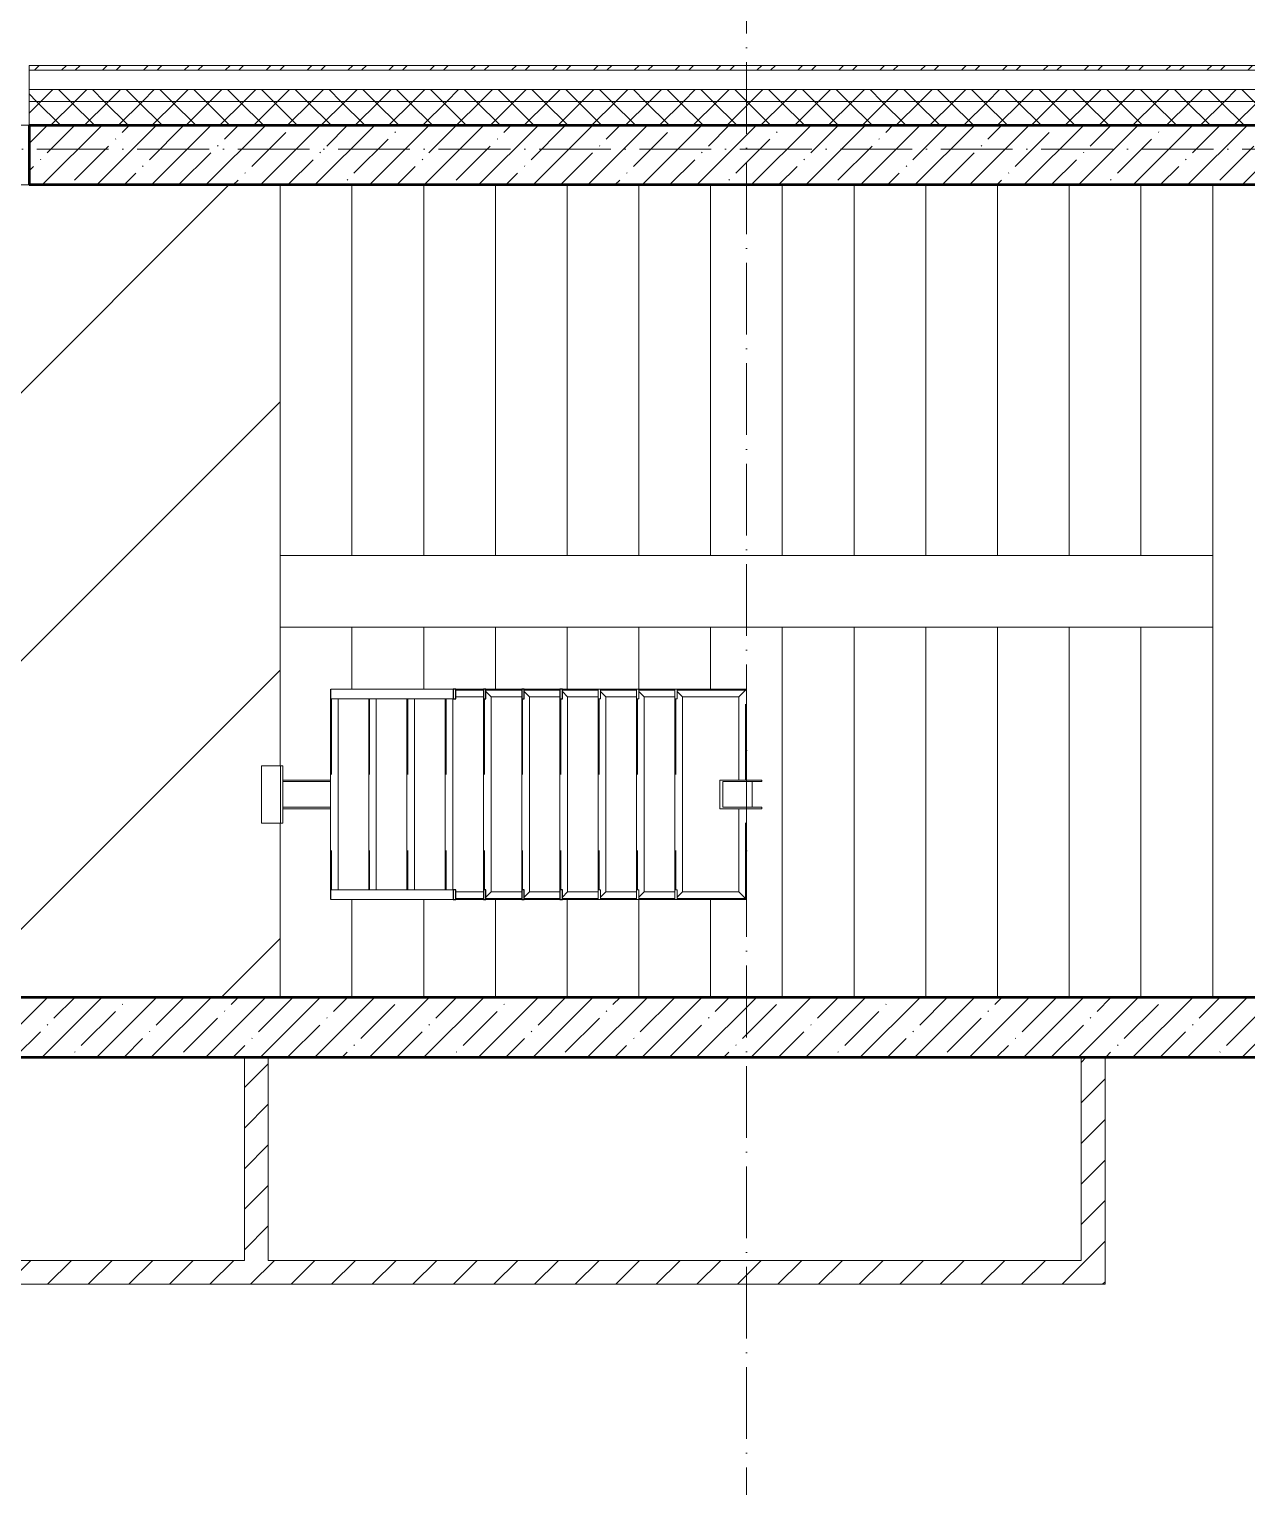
# Model space of a CAD drawing. Header units: millimetres. Extents: x -17017 to 628417, y -109036 to 199237.
# Drawn here: x 618010 to 623103, y -10532 to -4432 of the extents above; entities that cross this region are included whole.
import ezdxf

# ---------------------------------------------------------------- set-up
doc = ezdxf.new("R2010")
doc.units = ezdxf.units.MM
doc.linetypes.add('50_200_ШТРИХ_1Т_ш5_п1_п1_', pattern=[700, 500, -100, 0, -100])
doc.linetypes.add('Штрих', pattern=[635, 317.5, -317.5])
for name, color, linetype, lineweight in [('A-FLOR-____-OTLN', 7, 'Continuous', 9), ('A-GENM-____-HDLN', 7, 'Штрих', 9), ('A-GENM-____-MCUT', 7, 'Continuous', 25), ('A-GENM-____-OTLN', 7, 'Continuous', 9), ('A-WALL-____-MCUT', 7, 'Continuous', 13), ('A-WALL-____-MCUT-1', 7, 'Continuous', 9), ('A-WALL-____-MCUT-2', 7, 'Continuous', 50), ('A-WALL-____-OTLN', 7, 'Continuous', 9), ('A-WALL-____-PATT-1', 7, 'Continuous', 9), ('A-WALL-FNSH-MCUT-1', 7, 'Continuous', 9), ('S-GRID-____-OTLN-1', 7, '50_200_ШТРИХ_1Т_ш5_п1_п1_', 9), ('S-STRS-____-OTLN-1', 7, 'Continuous', 9), ('стяжа', 7, 'Continuous', 30)]:
    doc.layers.add(name, color=color, linetype=linetype, lineweight=lineweight)
pattern_1 = [(45, (523510.01, -90515.61), (-70.71068, 70.71068), []), (135, (523510.01, -90515.61), (-70.71068, -70.71068), [])]
pattern_2 = [(45, (523510.01, -90515.61), (-84.85281, 84.85281), [])]
pattern_3 = [(45, (523510, -90515.61), (-114.04925, 114.04925), []), (45, (523624.06, -90515.61), (-114.04925, 114.04925), [201.612, -40.322, 3.353, -36.97])]

# ---------------------------------------------------------------- blocks, each defined once
blk = doc.blocks.new('ОМ_Труба_ГОСТ 8639-82 - ОМ_Труба_ГОСТ 8639-82-26350154-АР1_План отверстий 3 этажа в осях 1-64_Ю-ЯЯ')
at = {"layer": 'A-GENM-____-OTLN'}
for p, q in [((9439.1, 57971), (9439.1, 58091)), ((9439.1, 58091), (9614.1, 58091)), ((9614.1, 58085), (9451.2, 58085)), ((9451.2, 58085), (9451.2, 57977)), ((9574, 58085), (9574, 57977)), ((9614.1, 58091), (9614.1, 58085)), ((9614.1, 57971), (9439.1, 57971)), ((9451.2, 57977), (9614.1, 57977)), ((9614.1, 57977), (9614.1, 57971))]:
    blk.add_line(p, q, dxfattribs=at)
blk = doc.blocks.new('ОМ_Уголок_ГОСТ 8509-93 - ОМ_Уголок_ГОСТ 8509-93-26349651-АР1_План отверстий 3 этажа в осях 1-64_Ю-ЯЯ')
at = {"layer": 'A-GENM-____-HDLN'}
for p, q in [((4, -4), (380, -4)), ((500, -4), (876, -4))]:
    blk.add_line(p, q, dxfattribs=at)
at = {"layer": 'A-GENM-____-OTLN'}
for p, q in [((380, 0), (0, 0)), ((32, -32), (0, 0)), ((32, -32), (380, -32)), ((880, 0), (500, 0)), ((500, -32), (848, -32)), ((880, 0), (848, -32))]:
    blk.add_line(p, q, dxfattribs=at)
blk = doc.blocks.new('ОМ_Уголок_ГОСТ 8509-93 - ОМ_Уголок_ГОСТ 8509-93-V149-АР1_План отверстий 3 этажа в осях 1-64_Ю-ЯЯ')
at = {"layer": 'A-GENM-____-HDLN'}
blk.add_line((40, -4), (840, -4), dxfattribs=at)
at = {"layer": 'A-GENM-____-OTLN'}
for p, q in [((32, -32), (10, -10)), ((32, -32), (848, -32)), ((840, 0), (40, 0)), ((870, -10), (848, -32))]:
    blk.add_line(p, q, dxfattribs=at)
blk = doc.blocks.new('ОМ_Уголок_ГОСТ 8509-93 - ОМ_Уголок_ГОСТ 8509-93-19082047-АР1_План отверстий 3 этажа в осях 1-64_Ю-ЯЯ')
at = {"layer": 'A-GENM-____-HDLN'}
blk.add_line((10, -4), (296, -4), dxfattribs=at)
at = {"layer": 'A-GENM-____-OTLN'}
for p, q in [((300, 0), (10, 0)), ((32, -32), (10, -10)), ((32, -32), (268, -32)), ((300, 0), (268, -32))]:
    blk.add_line(p, q, dxfattribs=at)
blk = doc.blocks.new('ОМ_Уголок_ГОСТ 8509-93 - ОМ_Уголок_ГОСТ 8509-93-V150-АР1_План отверстий 3 этажа в осях 1-64_Ю-ЯЯ')
at = {"layer": 'A-GENM-____-HDLN'}
blk.add_line((4, -4), (290, -4), dxfattribs=at)
at = {"layer": 'A-GENM-____-OTLN'}
for p, q in [((290, 0), (0, 0)), ((32, -32), (0, 0)), ((32, -32), (268, -32)), ((290, -10), (268, -32))]:
    blk.add_line(p, q, dxfattribs=at)
blk = doc.blocks.new('ОМ_Уголок_ГОСТ 8509-93 - ОМ_Уголок_ГОСТ 8509-93-V151-АР1_План отверстий 3 этажа в осях 1-64_Ю-ЯЯ')
at = {"layer": 'A-GENM-____-HDLN'}
blk.add_line((10, -4), (160, -4), dxfattribs=at)
at = {"layer": 'A-GENM-____-OTLN'}
for p, q in [((160, 0), (10, 0)), ((32, -32), (10, -10)), ((32, -32), (160, -32))]:
    blk.add_line(p, q, dxfattribs=at)
blk = doc.blocks.new('ОМ_Уголок_ГОСТ 8509-93 - ОМ_Уголок_ГОСТ 8509-93-V152-АР1_План отверстий 3 этажа в осях 1-64_Ю-ЯЯ')
at = {"layer": 'A-GENM-____-HDLN'}
blk.add_line((140, -4), (290, -4), dxfattribs=at)
at = {"layer": 'A-GENM-____-OTLN'}
for p, q in [((290, 0), (140, 0)), ((140, -32), (268, -32)), ((290, -10), (268, -32))]:
    blk.add_line(p, q, dxfattribs=at)
blk = doc.blocks.new('ОМ_Уголок_ГОСТ 8509-93 - ОМ_Уголок_ГОСТ 8509-93-V153-АР1_План отверстий 3 этажа в осях 1-64_Ю-ЯЯ')
at = {"layer": 'A-GENM-____-HDLN'}
blk.add_line((40, -4), (840, -4), dxfattribs=at)
at = {"layer": 'A-GENM-____-OTLN'}
for p, q in [((840, 0), (40, 0)), ((40, -32), (840, -32))]:
    blk.add_line(p, q, dxfattribs=at)
blk = doc.blocks.new('ОМ_Уголок_ГОСТ 8509-93 - ОМ_Уголок_ГОСТ 8509-93-V154-АР1_План отверстий 3 этажа в осях 1-64_Ю-ЯЯ')
at = {"layer": 'A-GENM-____-HDLN'}
blk.add_line((44.3, -4), (160, -4), dxfattribs=at)
at = {"layer": 'A-GENM-____-OTLN'}
for p, q in [((160, 0), (44.3, 0)), ((44.3, -32), (160, -32))]:
    blk.add_line(p, q, dxfattribs=at)
blk = doc.blocks.new('ОМ_Уголок_ГОСТ 8509-93 - ОМ_Уголок_ГОСТ 8509-93-V155-АР1_План отверстий 3 этажа в осях 1-64_Ю-ЯЯ')
at = {"layer": 'A-GENM-____-HDLN'}
blk.add_line((140, -4), (255.7, -4), dxfattribs=at)
at = {"layer": 'A-GENM-____-OTLN'}
for p, q in [((255.7, 0), (140, 0)), ((140, -32), (255.7, -32))]:
    blk.add_line(p, q, dxfattribs=at)
blk = doc.blocks.new('ОМ_Уголок_ГОСТ 8509-93 - ОМ_Уголок_ГОСТ 8509-93-V156-АР1_План отверстий 3 этажа в осях 1-64_Ю-ЯЯ')
at = {"layer": 'A-GENM-____-HDLN'}
blk.add_line((40, -4), (840, -4), dxfattribs=at)
at = {"layer": 'A-GENM-____-OTLN'}
for p, q in [((880, 0), (0, 0)), ((1.3, -1.3), (0, 0)), ((40, -32), (840, -32)), ((880, 0), (878.7, -1.3))]:
    blk.add_line(p, q, dxfattribs=at)
blk = doc.blocks.new('ОМ_Труба_ГОСТ 8639-82 - ОМ_Труба_ГОСТ 8639-82-26527904-АР1_План отверстий 3 этажа в осях 1-64_Ю-ЯЯ')
at = {"layer": 'A-GENM-____-HDLN'}
for p, q in [((7810, 58085), (7611.5, 58085)), ((7810, 57977), (7611.5, 57977))]:
    blk.add_line(p, q, dxfattribs=at)
at = {"layer": 'A-GENM-____-OTLN'}
for p, q in [((7810, 58091), (7611.5, 58091)), ((7810, 57971), (7611.5, 57971))]:
    blk.add_line(p, q, dxfattribs=at)
blk = doc.blocks.new('ОМ_Уголок_ГОСТ 8510-86 - ОМ_Уголок_ГОСТ 8510-86-19082066-АР1_План отверстий 3 этажа в осях 1-64_Ю-ЯЯ')
at = {"layer": 'A-GENM-____-OTLN'}
for p, q in [((0, 0), (0, -90)), ((240, 0), (0, 0)), ((0, -10), (240, -10)), ((240, -90), (240, 0)), ((0, -90), (240, -90))]:
    blk.add_line(p, q, dxfattribs=at)
blk = doc.blocks.new('ОМ_Полоса_Трапеция прямоугольная_Прокат_ГОСТ 103-2006 - ОМ_Полоса_Трапеция прямоугольная_Прокат_ГОСТ 103-2006-19082130-АР1_План отверстий 3 этажа в осях 1-64_Ю-ЯЯ')
at = {"layer": 'A-GENM-____-OTLN'}
for p, q in [((9250, 58471), (9260, 58471)), ((9250, 58431), (9250, 58471)), ((9260, 58471), (9260, 58431)), ((9260, 58431), (9250, 58431))]:
    blk.add_line(p, q, dxfattribs=at)
blk = doc.blocks.new('ОМ_Полоса_Трапеция прямоугольная_Прокат_ГОСТ 103-2006 - ОМ_Полоса_Трапеция прямоугольная_Прокат_ГОСТ 103-2006-V157-АР1_План отверстий 3 этажа в осях 1-64_Ю-ЯЯ')
at = {"layer": 'A-GENM-____-MCUT'}
for p, q in [((8780, 58471), (8770, 58471)), ((8770, 58471), (8770, 58431)), ((8780, 58431), (8780, 58471)), ((8770, 58431), (8780, 58431))]:
    blk.add_line(p, q, dxfattribs=at)
blk = doc.blocks.new('ОМ_Полоса_Трапеция прямоугольная_Прокат_ГОСТ 103-2006 - ОМ_Полоса_Трапеция прямоугольная_Прокат_ГОСТ 103-2006-V158-АР1_План отверстий 3 этажа в осях 1-64_Ю-ЯЯ')
at = {"layer": 'A-GENM-____-MCUT'}
for p, q in [((8620, 58471), (8610, 58471)), ((8610, 58471), (8610, 58431)), ((8620, 58431), (8620, 58471)), ((8610, 58431), (8620, 58431))]:
    blk.add_line(p, q, dxfattribs=at)
blk = doc.blocks.new('ОМ_Полоса_Трапеция прямоугольная_Прокат_ГОСТ 103-2006 - ОМ_Полоса_Трапеция прямоугольная_Прокат_ГОСТ 103-2006-V159-АР1_План отверстий 3 этажа в осях 1-64_Ю-ЯЯ')
at = {"layer": 'A-GENM-____-MCUT'}
for p, q in [((8460, 58471), (8450, 58471)), ((8450, 58471), (8450, 58431)), ((8460, 58431), (8460, 58471)), ((8450, 58431), (8460, 58431))]:
    blk.add_line(p, q, dxfattribs=at)
blk = doc.blocks.new('ОМ_Полоса_Прокат_ГОСТ 103-2006 - ОМ_Полоса_Прокат_ГОСТ 103-2006-20723456-АР1_План отверстий 3 этажа в осях 1-64_Ю-ЯЯ')
at = {"layer": 'A-GENM-____-MCUT'}
for p, q in [((8334.3, 58471), (8322.8, 58471)), ((8322.8, 58471), (8322.8, 58431)), ((8334.3, 58431), (8334.3, 58471)), ((8322.8, 58431), (8334.3, 58431))]:
    blk.add_line(p, q, dxfattribs=at)
at = {"layer": 'A-GENM-____-OTLN'}
for p, q in [((7811.3, 58431), (7811.3, 58471)), ((7811.3, 58471), (8322.8, 58471)), ((8322.8, 58431), (7811.3, 58431))]:
    blk.add_line(p, q, dxfattribs=at)
blk = doc.blocks.new('ОМ_Полоса_Трапеция прямоугольная_Прокат_ГОСТ 103-2006 - ОМ_Полоса_Трапеция прямоугольная_Прокат_ГОСТ 103-2006-19082170-АР1_План отверстий 3 этажа в осях 1-64_Ю-ЯЯ')
at = {"layer": 'A-GENM-____-OTLN'}
for p, q in [((9250, 57631), (9260, 57631)), ((9250, 57591), (9250, 57631)), ((9260, 57591), (9250, 57591)), ((9260, 57631), (9260, 57591))]:
    blk.add_line(p, q, dxfattribs=at)
blk = doc.blocks.new('ОМ_Полоса_Трапеция прямоугольная_Прокат_ГОСТ 103-2006 - ОМ_Полоса_Трапеция прямоугольная_Прокат_ГОСТ 103-2006-V160-АР1_План отверстий 3 этажа в осях 1-64_Ю-ЯЯ')
at = {"layer": 'A-GENM-____-MCUT'}
for p, q in [((8780, 57631), (8770, 57631)), ((8770, 57631), (8770, 57591)), ((8770, 57591), (8780, 57591)), ((8780, 57591), (8780, 57631))]:
    blk.add_line(p, q, dxfattribs=at)
blk = doc.blocks.new('ОМ_Полоса_Трапеция прямоугольная_Прокат_ГОСТ 103-2006 - ОМ_Полоса_Трапеция прямоугольная_Прокат_ГОСТ 103-2006-V161-АР1_План отверстий 3 этажа в осях 1-64_Ю-ЯЯ')
at = {"layer": 'A-GENM-____-MCUT'}
for p, q in [((8620, 57631), (8610, 57631)), ((8610, 57631), (8610, 57591)), ((8610, 57591), (8620, 57591)), ((8620, 57591), (8620, 57631))]:
    blk.add_line(p, q, dxfattribs=at)
blk = doc.blocks.new('ОМ_Полоса_Трапеция прямоугольная_Прокат_ГОСТ 103-2006 - ОМ_Полоса_Трапеция прямоугольная_Прокат_ГОСТ 103-2006-V162-АР1_План отверстий 3 этажа в осях 1-64_Ю-ЯЯ')
at = {"layer": 'A-GENM-____-MCUT'}
for p, q in [((8460, 57631), (8450, 57631)), ((8450, 57631), (8450, 57591)), ((8450, 57591), (8460, 57591)), ((8460, 57591), (8460, 57631))]:
    blk.add_line(p, q, dxfattribs=at)
blk = doc.blocks.new('ОМ_Полоса_Прокат_ГОСТ 103-2006 - ОМ_Полоса_Прокат_ГОСТ 103-2006-20723498-АР1_План отверстий 3 этажа в осях 1-64_Ю-ЯЯ')
at = {"layer": 'A-GENM-____-MCUT'}
for p, q in [((8334.3, 57631), (8322.8, 57631)), ((8322.8, 57631), (8322.8, 57591)), ((8322.8, 57591), (8334.3, 57591)), ((8334.3, 57591), (8334.3, 57631))]:
    blk.add_line(p, q, dxfattribs=at)
at = {"layer": 'A-GENM-____-OTLN'}
for p, q in [((7811.3, 57591), (7811.3, 57631)), ((7811.3, 57631), (8322.8, 57631)), ((8322.8, 57591), (7811.3, 57591))]:
    blk.add_line(p, q, dxfattribs=at)
blk = doc.blocks.new('3эт')
at = {"layer": 'S-GRID-____-OTLN-1', "color": 251, "ltscale": 0.6, "true_color": 0x636466}
for p, q in [((381270.7, -37346.8), (381270.7, 4029.4)), ((387845.1, -1282.4), (279101.9, -1282.4)), ((279101.9, -4832.4), (387845.1, -4832.4))]:
    blk.add_line(p, q, dxfattribs=at)

msp = doc.modelspace()

# ---------------------------------------------------------------- hatches: boundary and pattern name
at = {"layer": 'A-WALL-____-PATT-1'}
h = msp.add_hatch(dxfattribs=at)
h.set_pattern_fill('FP_6', color=256, style=0, pattern_type=2)
h.set_pattern_definition([(45, (523510.01, -90515.61), (-85.53659, 85.53659), []), (45, (523567.03, -90515.61), (-85.53659, 85.53659), [])])
h.paths.add_polyline_path([(624990, -4604.6), (625010, -4604.6), (625010, -4584.6), (618010, -4584.6), (618010, -4604.6), (622474, -4604.6)], flags=0)
h.paths.add_polyline_path([(617010, -4604.6), (617010, -4584.6), (615260, -4584.6), (615260, -4604.6), (615404.1, -4604.6)], flags=0)
h = msp.add_hatch(dxfattribs=at)
h.set_pattern_fill('FP_4', color=256, style=0, pattern_type=2)
h.set_pattern_definition(pattern_1)
h.paths.add_polyline_path([(624990, -4734.6), (624990, -4684.6), (618010, -4684.6), (618010, -4734.6), (622474, -4734.6)], flags=0)
h.paths.add_polyline_path([(617010, -4734.6), (617010, -4684.6), (615260, -4684.6), (615260, -4734.6), (615404.1, -4734.6)], flags=0)
h.paths.add_polyline_path([(609335, -4734.6), (610460, -4734.6), (610460, -4684.6), (609335, -4684.6)], flags=0)
h.paths.add_polyline_path([(607535, -4734.6), (607535, -4684.6), (606410, -4684.6), (606410, -4734.6), (607450.5, -4734.6)], flags=0)
h.paths.add_polyline_path([(603915.6, -4734.6), (604610, -4734.6), (604610, -4684.6), (603560, -4684.6), (603560, -4734.6)], flags=0)
h.paths.add_polyline_path([(600560, -4734.6), (601760, -4734.6), (601760, -4684.6), (600560, -4684.6)], flags=0)
h.paths.add_polyline_path([(598760, -4734.6), (598760, -4684.6), (595210, -4684.6), (595210, -4734.6), (597729.5, -4734.6)], flags=0)
h.paths.add_polyline_path([(593410, -4734.6), (593410, -4684.6), (592210, -4684.6), (592210, -4734.6)], flags=0)
h.paths.add_polyline_path([(587410, -4734.6), (587410, -4684.6), (586160, -4684.6), (586160, -4734.6), (587124.7, -4734.6)], flags=0)
h.paths.add_polyline_path([(589210, -4734.6), (590410, -4734.6), (590410, -4684.6), (589210, -4684.6)], flags=0)
h.paths.add_polyline_path([(581360, -4734.6), (581360, -4684.6), (580160, -4684.6), (580160, -4734.6)], flags=0)
h.paths.add_polyline_path([(584360, -4734.6), (584360, -4684.6), (583160, -4684.6), (583160, -4734.6), (583589.8, -4734.6)], flags=0)
h.paths.add_polyline_path([(578360, -4734.6), (578360, -4684.6), (577160, -4684.6), (577160, -4734.6)], flags=0)
h.paths.add_polyline_path([(575360, -4734.6), (575360, -4684.6), (573560, -4684.6), (573560, -4734.6)], flags=0)
h = msp.add_hatch(dxfattribs=at)
h.set_pattern_fill('FP_4', color=256, style=0, pattern_type=2)
h.set_pattern_definition(pattern_1)
h.paths.add_polyline_path([(624910, -4834.6), (624990, -4834.6), (624990, -4734.6), (618010, -4734.6), (618010, -4834.6), (624860, -4834.6)], flags=0)
h.paths.add_polyline_path([(617010, -4834.6), (617010, -4734.6), (615260, -4734.6), (615260, -4828.6), (615335, -4828.6), (615335, -4834.6), (616510, -4834.6)], flags=0)
h.paths.add_polyline_path([(607460, -4834.6), (607460, -4828.6), (607535, -4828.6), (607535, -4734.6), (606410, -4734.6), (606410, -4834.6), (607450.5, -4834.6)], flags=0)
h.paths.add_polyline_path([(610101.7, -4834.6), (610385, -4834.6), (610385, -4828.6), (610460, -4828.6), (610460, -4734.6), (609335, -4734.6), (609335, -4828.6), (609410, -4828.6), (609410, -4834.6)], flags=0)
h.paths.add_polyline_path([(604535, -4834.6), (604535, -4828.6), (604610, -4828.6), (604610, -4734.6), (603560, -4734.6), (603560, -4828.6), (603635, -4828.6), (603635, -4834.6), (603915.6, -4834.6)], flags=0)
h.paths.add_polyline_path([(601685, -4834.6), (601685, -4828.6), (601760, -4828.6), (601760, -4734.6), (600560, -4734.6), (600560, -4828.6), (600635, -4828.6), (600635, -4834.6), (601510, -4834.6)], flags=0)
h.paths.add_polyline_path([(598760, -4834.6), (598760, -4734.6), (595210, -4734.6), (595210, -4828.6), (595285, -4828.6), (595285, -4834.6), (598260, -4834.6)], flags=0)
h.paths.add_polyline_path([(592710, -4834.6), (593335, -4834.6), (593335, -4828.6), (593410, -4828.6), (593410, -4734.6), (592210, -4734.6), (592210, -4834.6)], flags=0)
h.paths.add_polyline_path([(586760, -4834.6), (587335, -4834.6), (587335, -4828.6), (587410, -4828.6), (587410, -4734.6), (586160, -4734.6), (586160, -4828.6), (586235, -4828.6), (586235, -4834.6), (586260, -4834.6)], flags=0)
h.paths.add_polyline_path([(589285, -4834.6), (590335, -4834.6), (590335, -4828.6), (590410, -4828.6), (590410, -4734.6), (589210, -4734.6), (589210, -4828.6), (589285, -4828.6)], flags=0)
h.paths.add_polyline_path([(583589.8, -4834.6), (584285, -4834.6), (584285, -4828.6), (584360, -4828.6), (584360, -4734.6), (583160, -4734.6), (583160, -4828.6), (583235, -4828.6), (583235, -4834.6)], flags=0)
h.paths.add_polyline_path([(581285, -4834.6), (581285, -4828.6), (581360, -4828.6), (581360, -4734.6), (580160, -4734.6), (580160, -4828.6), (580235, -4828.6), (580235, -4834.6), (580760, -4834.6)], flags=0)
h.paths.add_polyline_path([(577235, -4834.6), (578285, -4834.6), (578285, -4828.6), (578360, -4828.6), (578360, -4734.6), (577160, -4734.6), (577160, -4828.6), (577235, -4828.6)], flags=0)
h.paths.add_polyline_path([(575285, -4834.6), (575285, -4828.6), (575360, -4828.6), (575360, -4734.6), (573560, -4734.6), (573560, -4834.6), (574510, -4834.6)], flags=0)
h = msp.add_hatch(dxfattribs=at)
h.set_pattern_fill('FP_12', color=256, style=0, pattern_type=2)
h.set_pattern_definition(pattern_3)
h.paths.add_polyline_path([(624760, -5084.6), (624760, -4834.6), (618010, -4834.6), (618010, -5084.6), (622474, -5084.6)], flags=0)
h = msp.add_hatch(dxfattribs=at)
h.set_pattern_fill('FP_12', color=256, style=0, pattern_type=2)
h.set_pattern_definition(pattern_3)
h.paths.add_polyline_path([(624260, -8734.6), (624260, -8484.6), (617260, -8484.6), (617260, -8734.6), (622474, -8734.6)], flags=0)
h = msp.add_hatch(dxfattribs=at)
h.set_pattern_fill('FP_7', color=256, style=0, pattern_type=2)
h.set_pattern_definition(pattern_2)
h.paths.add_polyline_path([(619010, -9584.6), (619010, -8734.6), (618910, -8734.6), (618910, -9584.6), (618939.1, -9584.6)], flags=0)
h = msp.add_hatch(dxfattribs=at)
h.set_pattern_fill('FP_7', color=256, style=0, pattern_type=2)
h.set_pattern_definition(pattern_2)
h.paths.add_polyline_path([(622410, -9584.6), (622510, -9584.6), (622510, -8734.6), (622410, -8734.6)], flags=0)
h = msp.add_hatch(dxfattribs=at)
h.set_pattern_fill('FP_7', color=256, style=0, pattern_type=2)
h.set_pattern_definition(pattern_2)
h.paths.add_polyline_path([(622510, -9684.6), (622510, -9584.6), (617460, -9584.6), (617460, -9684.6), (622474, -9684.6)], flags=0)
at = {"layer": 'стяжа'}
h = msp.add_hatch(dxfattribs=at)
h.set_pattern_fill('ANSI31', color=5, scale=250)
h.set_pattern_definition([(45, (239739.3, -3652.16), (-561.266, 561.266), [])])
h.paths.add_polyline_path([(619060, -5084.6), (618010, -5084.6), (617010, -5084.6), (617010, -5334.6), (616510, -5334.6), (616510, -5084.6), (615960, -5084.6), (615960, -5609.6), (615966, -5609.6), (615966, -5684.6), (615960.3, -7209.6), (615966, -7209.6), (615966, -7278.6), (615966, -7284.6), (615966, -7359.6), (615960, -8084.6), (616960, -8084.6), (616960, -8484.6), (617260, -8484.6), (619060, -8484.6), (619060, -7754.6), (618981.5, -7754.6), (618981.5, -7514.6), (619060, -7514.6)])

# ---------------------------------------------------------------- linework, layer by layer
at = {"layer": 'A-FLOR-____-OTLN'}
for p, q in [((619060, -7514.6), (619060, -5084.6)), ((619060, -8484.6), (619060, -7754.6))]:
    msp.add_line(p, q, dxfattribs=at)
at = {"layer": 'A-WALL-____-MCUT'}
for p, q in [((624990, -4604.6), (618010, -4604.6)), ((618010, -4604.6), (618010, -4834.6))]:
    msp.add_line(p, q, dxfattribs=at)
at = {"layer": 'A-WALL-____-MCUT-1'}
for p, q in [((624990, -4684.6), (618010, -4684.6)), ((624990, -4734.6), (618010, -4734.6))]:
    msp.add_line(p, q, dxfattribs=at)
at = {"layer": 'A-WALL-____-MCUT-2'}
for p, q in [((618010, -4834.6), (624760, -4834.6)), ((618010, -4834.6), (618010, -5084.6)), ((624760, -5084.6), (618010, -5084.6)), ((624260, -8484.6), (617260, -8484.6)), ((617260, -8734.6), (624260, -8734.6))]:
    msp.add_line(p, q, dxfattribs=at)
at = {"layer": 'A-WALL-____-OTLN'}
for p, q in [((618010, -4834.6), (617010, -4834.6)), ((618010, -5084.6), (617010, -5084.6))]:
    msp.add_line(p, q, dxfattribs=at)
at = {"layer": 'A-WALL-FNSH-MCUT-1'}
for p, q in [((625010, -4584.6), (618010, -4584.6)), ((618010, -4584.6), (618010, -4604.6)), ((618010, -4604.6), (624990, -4604.6)), ((618910, -8734.6), (618910, -9584.6)), ((619010, -9584.6), (619010, -8734.6)), ((622410, -8734.6), (622410, -9584.6)), ((622510, -8734.6), (622410, -8734.6)), ((622510, -9684.6), (622510, -8734.6)), ((618910, -9584.6), (616860, -9584.6)), ((622410, -9584.6), (619010, -9584.6)), ((615960, -9684.6), (622510, -9684.6))]:
    msp.add_line(p, q, dxfattribs=at)
at = {"layer": 'S-STRS-____-OTLN-1'}
for p, q in [((619060, -6634.6), (619060, -5084.6)), ((619360, -6634.6), (619360, -5084.6)), ((619360, -6634.6), (619360, -5084.6)), ((619660, -6634.6), (619660, -5084.6)), ((619660, -6634.6), (619660, -5084.6)), ((619960, -6634.6), (619960, -5084.6)), ((619960, -6634.6), (619960, -5084.6)), ((620260, -6634.6), (620260, -5084.6)), ((620260, -6634.6), (620260, -5084.6)), ((620560, -6634.6), (620560, -5084.6)), ((620560, -6634.6), (620560, -5084.6)), ((620860, -6634.6), (620860, -5084.6)), ((620860, -6634.6), (620860, -5084.6)), ((621160, -6634.6), (621160, -5084.6)), ((621160, -6634.6), (621160, -5084.6)), ((621460, -6634.6), (621460, -5084.6)), ((621460, -6634.6), (621460, -5084.6)), ((621760, -6634.6), (621760, -5084.6)), ((621760, -6634.6), (621760, -5084.6)), ((622060, -6634.6), (622060, -5084.6)), ((622060, -6634.6), (622060, -5084.6)), ((622360, -6634.6), (622360, -5084.6)), ((622360, -6634.6), (622360, -5084.6)), ((622660, -6634.6), (622660, -5084.6)), ((622660, -6634.6), (622660, -5084.6)), ((622960, -6634.6), (622960, -5084.6)), ((622960, -6634.6), (622960, -5084.6)), ((619360, -6634.6), (619060, -6634.6)), ((619660, -6634.6), (619360, -6634.6)), ((619960, -6634.6), (619660, -6634.6)), ((620260, -6634.6), (619960, -6634.6)), ((620560, -6634.6), (620260, -6634.6)), ((620860, -6634.6), (620560, -6634.6)), ((621160, -6634.6), (620860, -6634.6)), ((621460, -6634.6), (621160, -6634.6)), ((621760, -6634.6), (621460, -6634.6)), ((622060, -6634.6), (621760, -6634.6)), ((622360, -6634.6), (622060, -6634.6)), ((622660, -6634.6), (622360, -6634.6)), ((622960, -6634.6), (622660, -6634.6)), ((622960, -6634.6), (622960, -6934.6)), ((619060, -6934.6), (619360, -6934.6)), ((619360, -6934.6), (619660, -6934.6)), ((619360, -6934.6), (619360, -7194.6)), ((619360, -6934.6), (619360, -7194.6)), ((619660, -6934.6), (619960, -6934.6)), ((619660, -6934.6), (619660, -7194.6)), ((619660, -6934.6), (619660, -7194.6)), ((619960, -6934.6), (620260, -6934.6)), ((619960, -6934.6), (619960, -7194.6)), ((619960, -6934.6), (619960, -7194.6)), ((620260, -6934.6), (620560, -6934.6)), ((620260, -6934.6), (620260, -7194.6)), ((620260, -6934.6), (620260, -7194.6)), ((620560, -6934.6), (620860, -6934.6)), ((620560, -6934.6), (620560, -7194.6)), ((620560, -6934.6), (620560, -7194.6)), ((620860, -6934.6), (621160, -6934.6)), ((620860, -6934.6), (620860, -7194.6)), ((620860, -6934.6), (620860, -7194.6)), ((621160, -6934.6), (621460, -6934.6)), ((621160, -6934.6), (621160, -8484.6)), ((621160, -6934.6), (621160, -8484.6)), ((621460, -6934.6), (621760, -6934.6)), ((621460, -6934.6), (621460, -8484.6)), ((621460, -6934.6), (621460, -8484.6)), ((621760, -6934.6), (622060, -6934.6)), ((621760, -6934.6), (621760, -8484.6)), ((621760, -6934.6), (621760, -8484.6)), ((622060, -6934.6), (622360, -6934.6)), ((622060, -6934.6), (622060, -8484.6)), ((622060, -6934.6), (622060, -8484.6)), ((622360, -6934.6), (622660, -6934.6)), ((622360, -6934.6), (622360, -8484.6)), ((622360, -6934.6), (622360, -8484.6)), ((622660, -6934.6), (622960, -6934.6)), ((622660, -6934.6), (622660, -8484.6)), ((622660, -6934.6), (622660, -8484.6)), ((622960, -6934.6), (622960, -8484.6)), ((622960, -6934.6), (622960, -8484.6)), ((619360, -8074.6), (619360, -8484.6)), ((619360, -8074.6), (619360, -8484.6)), ((619660, -8074.6), (619660, -8484.6)), ((619660, -8074.6), (619660, -8484.6)), ((619960, -8074.6), (619960, -8484.6)), ((619960, -8074.6), (619960, -8484.6)), ((620260, -8074.6), (620260, -8484.6)), ((620260, -8074.6), (620260, -8484.6)), ((620560, -8074.6), (620560, -8484.6)), ((620560, -8074.6), (620560, -8484.6)), ((620860, -8074.6), (620860, -8484.6)), ((620860, -8074.6), (620860, -8484.6))]:
    msp.add_line(p, q, dxfattribs=at)

# ---------------------------------------------------------------- block references
at = {"layer": 'A-GENM-____-OTLN', "extrusion": (0, 0, -1)}
for name, p, rotation in [('ОМ_Уголок_ГОСТ 8509-93 - ОМ_Уголок_ГОСТ 8509-93-V156-АР1_План отверстий 3 этажа в осях 1-64_Ю-ЯЯ', (-619270, -7194.6), 269.9999999999989), ('ОМ_Уголок_ГОСТ 8509-93 - ОМ_Уголок_ГОСТ 8509-93-26349651-АР1_План отверстий 3 этажа в осях 1-64_Ю-ЯЯ', (-621010, -8074.6), 89.99999999999908), ('ОМ_Уголок_ГОСТ 8509-93 - ОМ_Уголок_ГОСТ 8509-93-V153-АР1_План отверстий 3 этажа в осях 1-64_Ю-ЯЯ', (-619430, -7194.6), 269.9999999999989), ('ОМ_Уголок_ГОСТ 8509-93 - ОМ_Уголок_ГОСТ 8509-93-V153-АР1_План отверстий 3 этажа в осях 1-64_Ю-ЯЯ', (-619590, -7194.6), 269.9999999999989), ('ОМ_Уголок_ГОСТ 8509-93 - ОМ_Уголок_ГОСТ 8509-93-V153-АР1_План отверстий 3 этажа в осях 1-64_Ю-ЯЯ', (-619750, -7194.6), 269.9999999999989), ('ОМ_Уголок_ГОСТ 8509-93 - ОМ_Уголок_ГОСТ 8509-93-V149-АР1_План отверстий 3 этажа в осях 1-64_Ю-ЯЯ', (-619910, -7194.6), 269.9999999999989), ('ОМ_Уголок_ГОСТ 8509-93 - ОМ_Уголок_ГОСТ 8509-93-V149-АР1_План отверстий 3 этажа в осях 1-64_Ю-ЯЯ', (-620070, -7194.6), 269.9999999999989), ('ОМ_Уголок_ГОСТ 8509-93 - ОМ_Уголок_ГОСТ 8509-93-V149-АР1_План отверстий 3 этажа в осях 1-64_Ю-ЯЯ', (-620230, -7194.6), 269.9999999999989), ('ОМ_Уголок_ГОСТ 8509-93 - ОМ_Уголок_ГОСТ 8509-93-V149-АР1_План отверстий 3 этажа в осях 1-64_Ю-ЯЯ', (-620390, -7194.6), 269.9999999999989), ('ОМ_Уголок_ГОСТ 8509-93 - ОМ_Уголок_ГОСТ 8509-93-V149-АР1_План отверстий 3 этажа в осях 1-64_Ю-ЯЯ', (-620550, -7194.6), 269.9999999999989), ('ОМ_Уголок_ГОСТ 8509-93 - ОМ_Уголок_ГОСТ 8509-93-V149-АР1_План отверстий 3 этажа в осях 1-64_Ю-ЯЯ', (-620710, -7194.6), 269.9999999999989), ('ОМ_Уголок_ГОСТ 8510-86 - ОМ_Уголок_ГОСТ 8510-86-19082066-АР1_План отверстий 3 этажа в осях 1-64_Ю-ЯЯ', (-619071.5, -7754.6), 89.99999999999918), ('ОМ_Уголок_ГОСТ 8509-93 - ОМ_Уголок_ГОСТ 8509-93-V154-АР1_План отверстий 3 этажа в осях 1-64_Ю-ЯЯ', (-619750, -8074.6), 180), ('ОМ_Уголок_ГОСТ 8509-93 - ОМ_Уголок_ГОСТ 8509-93-V151-АР1_План отверстий 3 этажа в осях 1-64_Ю-ЯЯ', (-619910, -8074.6), 180), ('ОМ_Уголок_ГОСТ 8509-93 - ОМ_Уголок_ГОСТ 8509-93-V151-АР1_План отверстий 3 этажа в осях 1-64_Ю-ЯЯ', (-620070, -8074.6), 180), ('ОМ_Уголок_ГОСТ 8509-93 - ОМ_Уголок_ГОСТ 8509-93-V151-АР1_План отверстий 3 этажа в осях 1-64_Ю-ЯЯ', (-620230, -8074.6), 180), ('ОМ_Уголок_ГОСТ 8509-93 - ОМ_Уголок_ГОСТ 8509-93-V151-АР1_План отверстий 3 этажа в осях 1-64_Ю-ЯЯ', (-620390, -8074.6), 180), ('ОМ_Уголок_ГОСТ 8509-93 - ОМ_Уголок_ГОСТ 8509-93-V151-АР1_План отверстий 3 этажа в осях 1-64_Ю-ЯЯ', (-620550, -8074.6), 180), ('ОМ_Уголок_ГОСТ 8509-93 - ОМ_Уголок_ГОСТ 8509-93-19082047-АР1_План отверстий 3 этажа в осях 1-64_Ю-ЯЯ', (-620710, -8074.6), 180)]:
    msp.add_blockref(name, p, dxfattribs=dict(at, rotation=rotation))
at = {"layer": 'A-GENM-____-OTLN'}
for name, p in [('ОМ_Полоса_Прокат_ГОСТ 103-2006 - ОМ_Полоса_Прокат_ГОСТ 103-2006-20723456-АР1_План отверстий 3 этажа в осях 1-64_Ю-ЯЯ', (611460, -65665.6)), ('ОМ_Полоса_Трапеция прямоугольная_Прокат_ГОСТ 103-2006 - ОМ_Полоса_Трапеция прямоугольная_Прокат_ГОСТ 103-2006-V159-АР1_План отверстий 3 этажа в осях 1-64_Ю-ЯЯ', (611460, -65665.6)), ('ОМ_Полоса_Трапеция прямоугольная_Прокат_ГОСТ 103-2006 - ОМ_Полоса_Трапеция прямоугольная_Прокат_ГОСТ 103-2006-V158-АР1_План отверстий 3 этажа в осях 1-64_Ю-ЯЯ', (611460, -65665.6)), ('ОМ_Полоса_Трапеция прямоугольная_Прокат_ГОСТ 103-2006 - ОМ_Полоса_Трапеция прямоугольная_Прокат_ГОСТ 103-2006-V157-АР1_План отверстий 3 этажа в осях 1-64_Ю-ЯЯ', (611460, -65665.6)), ('ОМ_Полоса_Трапеция прямоугольная_Прокат_ГОСТ 103-2006 - ОМ_Полоса_Трапеция прямоугольная_Прокат_ГОСТ 103-2006-19082130-АР1_План отверстий 3 этажа в осях 1-64_Ю-ЯЯ', (611140, -65665.6)), ('ОМ_Полоса_Трапеция прямоугольная_Прокат_ГОСТ 103-2006 - ОМ_Полоса_Трапеция прямоугольная_Прокат_ГОСТ 103-2006-19082130-АР1_План отверстий 3 этажа в осях 1-64_Ю-ЯЯ', (611300, -65665.6)), ('ОМ_Полоса_Трапеция прямоугольная_Прокат_ГОСТ 103-2006 - ОМ_Полоса_Трапеция прямоугольная_Прокат_ГОСТ 103-2006-19082130-АР1_План отверстий 3 этажа в осях 1-64_Ю-ЯЯ', (611460, -65665.6)), ('ОМ_Труба_ГОСТ 8639-82 - ОМ_Труба_ГОСТ 8639-82-26527904-АР1_План отверстий 3 этажа в осях 1-64_Ю-ЯЯ', (611460, -65665.6)), ('ОМ_Труба_ГОСТ 8639-82 - ОМ_Труба_ГОСТ 8639-82-26350154-АР1_План отверстий 3 этажа в осях 1-64_Ю-ЯЯ', (611460, -65665.6)), ('ОМ_Полоса_Прокат_ГОСТ 103-2006 - ОМ_Полоса_Прокат_ГОСТ 103-2006-20723498-АР1_План отверстий 3 этажа в осях 1-64_Ю-ЯЯ', (611460, -65665.6)), ('ОМ_Полоса_Трапеция прямоугольная_Прокат_ГОСТ 103-2006 - ОМ_Полоса_Трапеция прямоугольная_Прокат_ГОСТ 103-2006-V162-АР1_План отверстий 3 этажа в осях 1-64_Ю-ЯЯ', (611460, -65665.6)), ('ОМ_Полоса_Трапеция прямоугольная_Прокат_ГОСТ 103-2006 - ОМ_Полоса_Трапеция прямоугольная_Прокат_ГОСТ 103-2006-V161-АР1_План отверстий 3 этажа в осях 1-64_Ю-ЯЯ', (611460, -65665.6)), ('ОМ_Полоса_Трапеция прямоугольная_Прокат_ГОСТ 103-2006 - ОМ_Полоса_Трапеция прямоугольная_Прокат_ГОСТ 103-2006-V160-АР1_План отверстий 3 этажа в осях 1-64_Ю-ЯЯ', (611460, -65665.6)), ('ОМ_Полоса_Трапеция прямоугольная_Прокат_ГОСТ 103-2006 - ОМ_Полоса_Трапеция прямоугольная_Прокат_ГОСТ 103-2006-19082170-АР1_План отверстий 3 этажа в осях 1-64_Ю-ЯЯ', (611140, -65665.6)), ('ОМ_Полоса_Трапеция прямоугольная_Прокат_ГОСТ 103-2006 - ОМ_Полоса_Трапеция прямоугольная_Прокат_ГОСТ 103-2006-19082170-АР1_План отверстий 3 этажа в осях 1-64_Ю-ЯЯ', (611300, -65665.6)), ('ОМ_Полоса_Трапеция прямоугольная_Прокат_ГОСТ 103-2006 - ОМ_Полоса_Трапеция прямоугольная_Прокат_ГОСТ 103-2006-19082170-АР1_План отверстий 3 этажа в осях 1-64_Ю-ЯЯ', (611460, -65665.6))]:
    msp.add_blockref(name, p, dxfattribs=at)
at = {"layer": 'A-GENM-____-OTLN', "extrusion": (0, 0, -1)}
for name, p in [('ОМ_Уголок_ГОСТ 8509-93 - ОМ_Уголок_ГОСТ 8509-93-V155-АР1_План отверстий 3 этажа в осях 1-64_Ю-ЯЯ', (-620050, -7194.6)), ('ОМ_Уголок_ГОСТ 8509-93 - ОМ_Уголок_ГОСТ 8509-93-V152-АР1_План отверстий 3 этажа в осях 1-64_Ю-ЯЯ', (-620210, -7194.6)), ('ОМ_Уголок_ГОСТ 8509-93 - ОМ_Уголок_ГОСТ 8509-93-V152-АР1_План отверстий 3 этажа в осях 1-64_Ю-ЯЯ', (-620370, -7194.6)), ('ОМ_Уголок_ГОСТ 8509-93 - ОМ_Уголок_ГОСТ 8509-93-V152-АР1_План отверстий 3 этажа в осях 1-64_Ю-ЯЯ', (-620530, -7194.6)), ('ОМ_Уголок_ГОСТ 8509-93 - ОМ_Уголок_ГОСТ 8509-93-V152-АР1_План отверстий 3 этажа в осях 1-64_Ю-ЯЯ', (-620690, -7194.6)), ('ОМ_Уголок_ГОСТ 8509-93 - ОМ_Уголок_ГОСТ 8509-93-V152-АР1_План отверстий 3 этажа в осях 1-64_Ю-ЯЯ', (-620850, -7194.6)), ('ОМ_Уголок_ГОСТ 8509-93 - ОМ_Уголок_ГОСТ 8509-93-V150-АР1_План отверстий 3 этажа в осях 1-64_Ю-ЯЯ', (-621010, -7194.6))]:
    msp.add_blockref(name, p, dxfattribs=at)
at = {"layer": 'стяжа'}
msp.add_blockref('3эт', (239739.3, -3652.2), dxfattribs=at)

doc.saveas('drawing.dxf')
